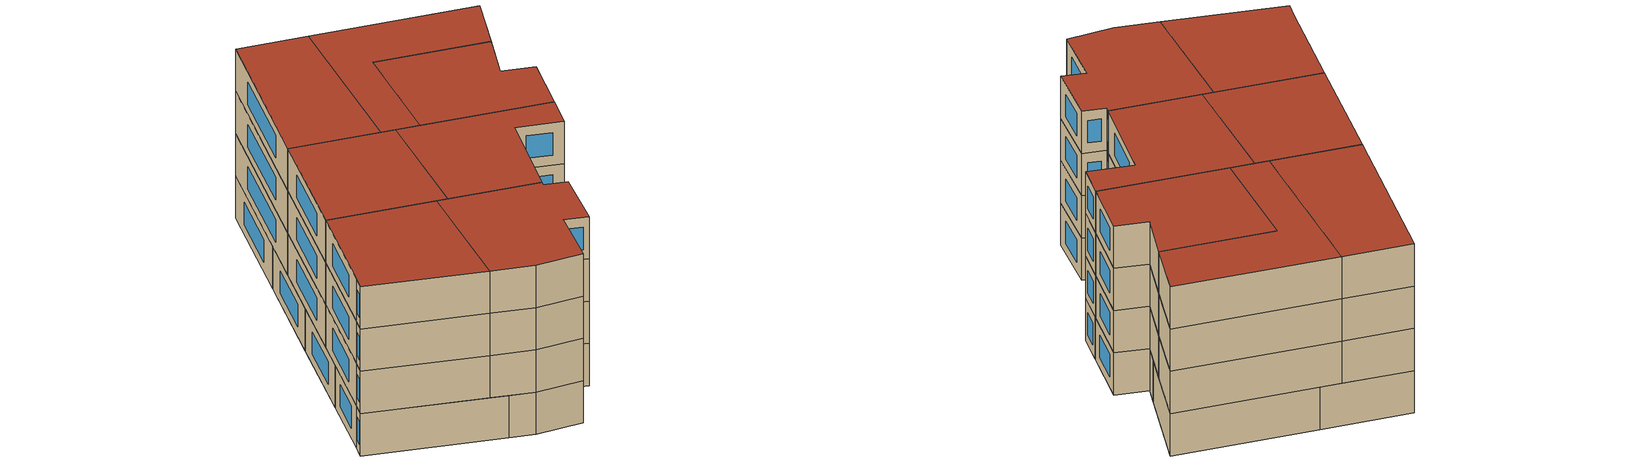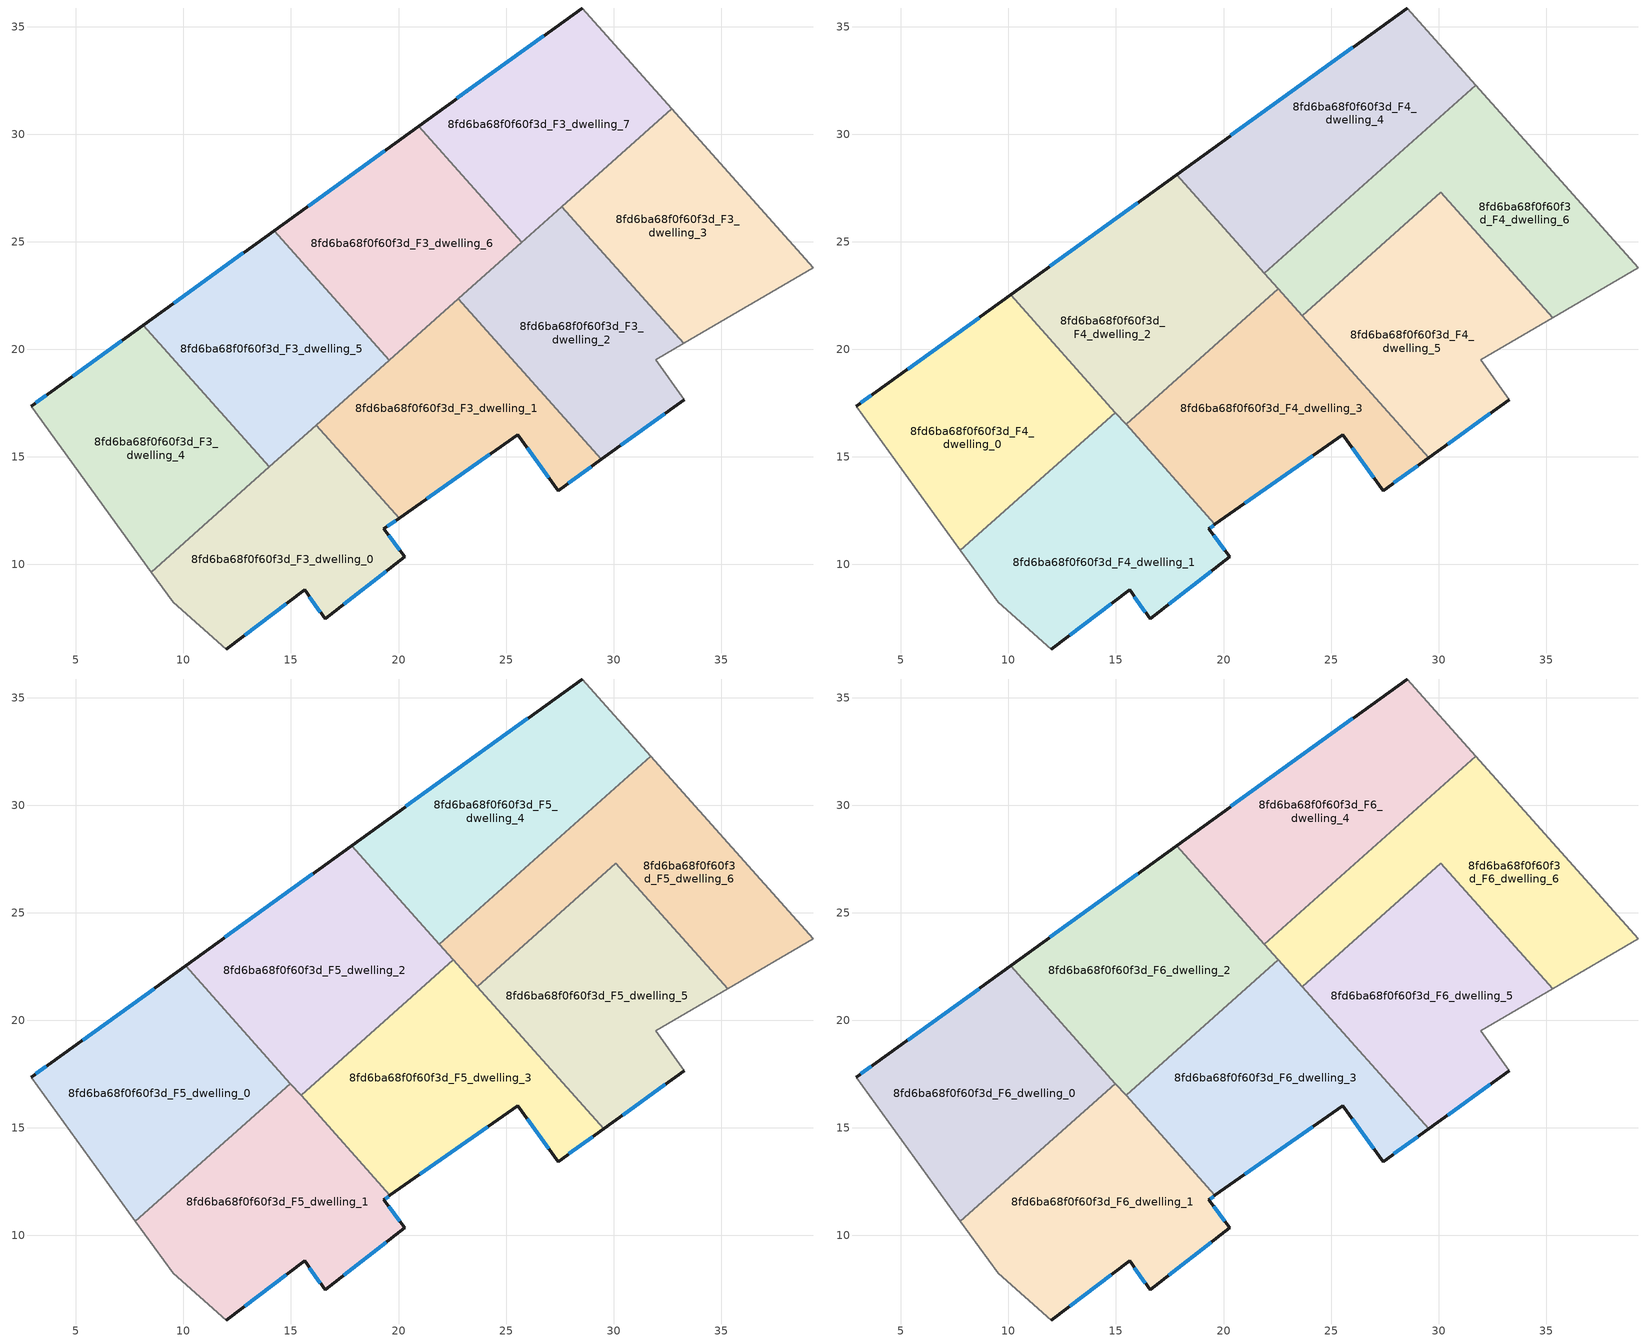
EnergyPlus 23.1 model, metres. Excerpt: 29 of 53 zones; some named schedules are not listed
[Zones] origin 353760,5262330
8fd6ba68f0f60f3d_F3_dwelling_0
 floor to 8fd6ba68f0f60f3d_F2_dwelling_0 (EU_floor_Construction): 16.18,16.48 20.03,12.16 19.32,11.65 20.29,10.36 16.59,7.46 15.63,8.82 11.99,6.07 9.52,8.23 8.49,9.64 z9
 wall outside (EU_wall_Construction): 11.99,6.07 15.63,8.82 16.59,7.46 20.29,10.36 19.32,11.65 20.03,12.16 z9:12
 wall adiabatic (EU_wall_Construction): 8.49,9.64 9.52,8.23 11.99,6.07 z9:12
 wall to 8fd6ba68f0f60f3d_F3_dwelling_1 (EU_wall_Construction): 20.03,12.16 16.18,16.48 z9:12
 wall to 8fd6ba68f0f60f3d_F3_dwelling_4 (EU_wall_Construction): 13.99,14.53 8.49,9.64 z9:12
 wall to 8fd6ba68f0f60f3d_F3_dwelling_5 (EU_wall_Construction): 16.18,16.48 13.99,14.53 z9:12
 window (EU_Window_Construction): 15.85,8.5 16.36,7.78 / 12.84,6.71 14.77,8.17 / 19.48,11.77 19.86,12.04 / 20.07,10.67 19.55,11.35 / 17.46,8.14 19.42,9.68 z9.7:11.3
8fd6ba68f0f60f3d_F3_dwelling_1
 floor to 8fd6ba68f0f60f3d_F2_dwelling_1 (EU_floor_Construction): 22.78,22.35 29.43,14.88 27.42,13.43 25.54,16.02 20.03,12.16 16.18,16.48 z9
 wall outside (EU_wall_Construction): 20.03,12.16 25.54,16.02 27.42,13.43 29.43,14.88 z9:12
 wall to 8fd6ba68f0f60f3d_F3_dwelling_2 (EU_wall_Construction): 29.43,14.88 22.78,22.35 z9:12
 wall to 8fd6ba68f0f60f3d_F3_dwelling_5 (EU_wall_Construction): 19.57,19.5 16.18,16.48 z9:12
 wall to 8fd6ba68f0f60f3d_F3_dwelling_6 (EU_wall_Construction): 22.78,22.35 19.57,19.5 z9:12
 window (EU_Window_Construction): 27.89,13.77 28.96,14.54 / 25.98,15.42 26.98,14.04 / 21.32,13.06 24.24,15.12 z9.7:11.3
8fd6ba68f0f60f3d_F3_dwelling_2
 floor to 8fd6ba68f0f60f3d_F2_dwelling_2 (EU_floor_Construction): 27.6,26.64 33.25,20.28 31.96,19.52 33.3,17.67 29.43,14.88 22.78,22.35 z9
 wall outside (EU_wall_Construction): 29.43,14.88 33.3,17.67 z9:12
 wall to 8fd6ba68f0f60f3d_F3_dwelling_3 (EU_wall_Construction): 33.25,20.28 27.6,26.64 z9:12
 wall adiabatic (EU_wall_Construction): 33.3,17.67 31.96,19.52 33.25,20.28 z9:12
 wall to 8fd6ba68f0f60f3d_F3_dwelling_7 (EU_wall_Construction): 27.6,26.64 22.78,22.35 z9:12
 window (EU_Window_Construction): 30.34,15.53 32.39,17.01 z9.7:11.3
8fd6ba68f0f60f3d_F3_dwelling_3
 floor to 8fd6ba68f0f60f3d_F2_dwelling_3 (EU_floor_Construction): 32.71,31.19 39.3,23.8 33.25,20.28 27.6,26.64 z9
 wall adiabatic (EU_wall_Construction): 33.25,20.28 39.3,23.8 32.71,31.19 z9:12
 wall to 8fd6ba68f0f60f3d_F3_dwelling_7 (EU_wall_Construction): 32.71,31.19 27.6,26.64 z9:12
8fd6ba68f0f60f3d_F3_dwelling_4
 floor to 8fd6ba68f0f60f3d_F2_dwelling_4 (EU_floor_Construction): 8.13,21.12 13.99,14.53 8.49,9.64 2.91,17.36 3.85,18.02 z9
 wall outside (EU_wall_Construction): 8.13,21.12 3.85,18.02 2.91,17.36 z9:12
 wall to 8fd6ba68f0f60f3d_F3_dwelling_5 (EU_wall_Construction): 13.99,14.53 8.13,21.12 z9:12
 wall adiabatic (EU_wall_Construction): 2.91,17.36 8.49,9.64 z9:12
 window (EU_Window_Construction): 7.12,20.39 4.85,18.75 / 3.63,17.87 3.13,17.51 z9.7:11.3
8fd6ba68f0f60f3d_F3_dwelling_5
 floor to 8fd6ba68f0f60f3d_F2_dwelling_5 (EU_floor_Construction): 14.22,25.52 19.57,19.5 13.99,14.53 8.13,21.12 z9
 wall outside (EU_wall_Construction): 14.22,25.52 8.13,21.12 z9:12
 wall to 8fd6ba68f0f60f3d_F3_dwelling_6 (EU_wall_Construction): 19.57,19.5 14.22,25.52 z9:12
 window (EU_Window_Construction): 12.79,24.49 9.56,22.15 z9.7:11.3
 ceiling adiabatic (EU_roof_Construction): 19.57,19.5 14.22,25.52 8.13,21.12 13.99,14.53 z12
8fd6ba68f0f60f3d_F3_dwelling_6
 floor to 8fd6ba68f0f60f3d_F2_dwelling_6 (EU_floor_Construction): 20.93,30.38 25.73,24.98 19.57,19.5 14.22,25.52 z9
 wall outside (EU_wall_Construction): 20.93,30.38 14.22,25.52 z9:12
 wall to 8fd6ba68f0f60f3d_F3_dwelling_7 (EU_wall_Construction): 22.78,22.35 25.73,24.98 20.93,30.38 z9:12
 window (EU_Window_Construction): 19.36,29.24 15.79,26.66 z9.7:11.3
8fd6ba68f0f60f3d_F3_dwelling_7
 floor to 8fd6ba68f0f60f3d_F2_dwelling_7 (EU_floor_Construction): 28.54,35.88 32.71,31.19 22.78,22.35 25.73,24.98 20.93,30.38 z9
 wall outside (EU_wall_Construction): 28.54,35.88 20.93,30.38 z9:12
 wall adiabatic (EU_wall_Construction): 32.71,31.19 28.54,35.88 z9:12
 window (EU_Window_Construction): 26.75,34.58 22.72,31.67 z9.7:11.3
8fd6ba68f0f60f3d_F4_dwelling_0
 floor to 8fd6ba68f0f60f3d_F3_dwelling_4 (EU_floor_Construction): 8.13,21.12 13.17,15.46 7.77,10.65 2.91,17.36 3.85,18.02 z12
 floor adiabatic (EU_floor_Construction): 10.1,22.54 14.97,17.06 13.17,15.46 8.13,21.12 z12
 wall outside (EU_wall_Construction): 10.1,22.54 3.85,18.02 2.91,17.36 z12:15
 wall to 8fd6ba68f0f60f3d_F4_dwelling_1 (EU_wall_Construction): 7.77,10.65 14.97,17.06 z12:15
 wall adiabatic (EU_wall_Construction): 2.91,17.36 7.77,10.65 z12:15
 wall to 8fd6ba68f0f60f3d_F4_dwelling_2 (EU_wall_Construction): 14.97,17.06 10.1,22.54 z12:15
 window (EU_Window_Construction): 8.63,21.48 5.31,19.08 / 3.63,17.87 3.13,17.51 z12.7:14.3
8fd6ba68f0f60f3d_F4_dwelling_1
 floor to 8fd6ba68f0f60f3d_F3_dwelling_0 (EU_floor_Construction): 19.6,11.86 19.32,11.65 20.29,10.36 16.59,7.46 15.63,8.82 11.99,6.07 9.52,8.23 8.49,9.64 15.8,16.14 z12
 floor to 8fd6ba68f0f60f3d_F3_dwelling_4 (EU_floor_Construction): 13.17,15.46 13.99,14.53 8.49,9.64 7.77,10.65 z12
 floor adiabatic (EU_floor_Construction): 14.97,17.06 15.8,16.14 13.99,14.53 13.17,15.46 z12
 wall outside (EU_wall_Construction): 11.99,6.07 15.63,8.82 16.59,7.46 20.29,10.36 19.32,11.65 19.6,11.86 z12:15
 wall adiabatic (EU_wall_Construction): 7.77,10.65 9.52,8.23 11.99,6.07 z12:15
 wall to 8fd6ba68f0f60f3d_F4_dwelling_3 (EU_wall_Construction): 19.6,11.86 15.47,16.51 z12:15
 wall to 8fd6ba68f0f60f3d_F4_dwelling_2 (EU_wall_Construction): 15.47,16.51 14.97,17.06 z12:15
 window (EU_Window_Construction): 17.46,8.14 19.42,9.68 / 15.85,8.5 16.36,7.78 / 12.84,6.71 14.77,8.17 / 19.38,11.7 19.54,11.81 / 20.07,10.67 19.55,11.35 z12.7:14.3
8fd6ba68f0f60f3d_F4_dwelling_2
 floor adiabatic (EU_floor_Construction): 14.22,25.52 19.24,19.87 15.47,16.51 10.1,22.54 z12
 floor to 8fd6ba68f0f60f3d_F3_dwelling_6 (EU_floor_Construction): 17.82,28.13 22.55,22.81 19.24,19.87 14.22,25.52 z12
 wall outside (EU_wall_Construction): 17.82,28.13 10.1,22.54 z12:15
 wall to 8fd6ba68f0f60f3d_F4_dwelling_3 (EU_wall_Construction): 15.47,16.51 22.55,22.81 z12:15
 wall to 8fd6ba68f0f60f3d_F4_dwelling_4 (EU_wall_Construction): 21.9,23.54 17.82,28.13 z12:15
 wall to 8fd6ba68f0f60f3d_F4_dwelling_6 (EU_wall_Construction): 22.55,22.81 21.9,23.54 z12:15
 window (EU_Window_Construction): 16.01,26.82 11.91,23.85 z12.7:14.3
8fd6ba68f0f60f3d_F4_dwelling_3
 floor to 8fd6ba68f0f60f3d_F3_dwelling_1 (EU_floor_Construction): 22.78,22.35 29.43,14.88 27.42,13.43 25.54,16.02 20.03,12.16 16.18,16.48 z12
 floor to 8fd6ba68f0f60f3d_F3_dwelling_0 (EU_floor_Construction): 16.18,16.48 20.03,12.16 19.6,11.86 15.8,16.14 z12
 floor to 8fd6ba68f0f60f3d_F3_dwelling_2 (EU_floor_Construction): 22.88,22.44 29.54,14.96 29.43,14.88 22.78,22.35 z12
 floor to 8fd6ba68f0f60f3d_F3_dwelling_6 (EU_floor_Construction): 22.55,22.81 22.88,22.44 19.57,19.5 19.24,19.87 z12
 floor adiabatic (EU_floor_Construction): 19.24,19.87 19.57,19.5 15.8,16.14 15.47,16.51 z12
 wall outside (EU_wall_Construction): 19.6,11.86 25.54,16.02 27.42,13.43 29.54,14.96 z12:15
 wall to 8fd6ba68f0f60f3d_F4_dwelling_5 (EU_wall_Construction): 29.54,14.96 23.65,21.57 z12:15
 wall to 8fd6ba68f0f60f3d_F4_dwelling_6 (EU_wall_Construction): 23.65,21.57 22.55,22.81 z12:15
 window (EU_Window_Construction): 21,12.83 24.14,15.05 / 27.92,13.79 29.04,14.6 / 25.98,15.42 26.98,14.04 z12.7:14.3
8fd6ba68f0f60f3d_F4_dwelling_4
 floor to 8fd6ba68f0f60f3d_F3_dwelling_7 (EU_floor_Construction): 28.54,35.88 31.74,32.28 24.76,26.08 20.93,30.38 z12
 floor to 8fd6ba68f0f60f3d_F3_dwelling_6 (EU_floor_Construction): 20.93,30.38 24.76,26.08 21.91,23.54 17.82,28.13 z12
 wall outside (EU_wall_Construction): 28.54,35.88 17.82,28.13 z12:15
 wall adiabatic (EU_wall_Construction): 31.74,32.28 28.54,35.88 z12:15
 wall to 8fd6ba68f0f60f3d_F4_dwelling_6 (EU_wall_Construction): 21.91,23.54 31.74,32.28 z12:15
 window (EU_Window_Construction): 26.02,34.06 20.34,29.95 z12.7:14.3
8fd6ba68f0f60f3d_F4_dwelling_5
 floor to 8fd6ba68f0f60f3d_F3_dwelling_2 (EU_floor_Construction): 28.37,25.77 33.25,20.28 31.96,19.52 33.3,17.67 29.54,14.96 23.65,21.57 z12
 floor to 8fd6ba68f0f60f3d_F3_dwelling_3 (EU_floor_Construction): 30.11,27.32 35.31,21.47 33.25,20.28 28.37,25.77 z12
 wall outside (EU_wall_Construction): 29.54,14.96 33.3,17.67 z12:15
 wall to 8fd6ba68f0f60f3d_F4_dwelling_6 (EU_wall_Construction): 35.31,21.47 30.11,27.32 23.65,21.57 z12:15
 wall adiabatic (EU_wall_Construction): 33.3,17.67 31.96,19.52 35.31,21.47 z12:15
 window (EU_Window_Construction): 30.42,15.59 32.41,17.03 z12.7:14.3
8fd6ba68f0f60f3d_F4_dwelling_6
 floor to 8fd6ba68f0f60f3d_F3_dwelling_3 (EU_floor_Construction): 32.71,31.19 39.3,23.8 35.31,21.47 30.11,27.32 28.37,25.77 27.6,26.64 z12
 floor to 8fd6ba68f0f60f3d_F3_dwelling_2 (EU_floor_Construction): 27.6,26.64 28.37,25.77 23.65,21.57 22.88,22.44 z12
 floor to 8fd6ba68f0f60f3d_F3_dwelling_7 (EU_floor_Construction): 31.74,32.28 32.71,31.19 22.88,22.44 25.73,24.98 24.76,26.08 z12
 floor to 8fd6ba68f0f60f3d_F3_dwelling_6 (EU_floor_Construction): 24.76,26.08 25.73,24.98 22.88,22.44 21.91,23.54 z12
 wall adiabatic (EU_wall_Construction): 35.31,21.47 39.3,23.8 31.74,32.28 z12:15
8fd6ba68f0f60f3d_F5_dwelling_0
 floor to 8fd6ba68f0f60f3d_F4_dwelling_0 (EU_floor_Construction): 10.1,22.54 14.97,17.06 7.77,10.65 2.91,17.36 3.85,18.02 z15
 wall outside (EU_wall_Construction): 10.1,22.54 3.85,18.02 2.91,17.36 z15:18
 wall to 8fd6ba68f0f60f3d_F5_dwelling_1 (EU_wall_Construction): 7.77,10.65 14.97,17.06 z15:18
 wall adiabatic (EU_wall_Construction): 2.91,17.36 7.77,10.65 z15:18
 wall to 8fd6ba68f0f60f3d_F5_dwelling_2 (EU_wall_Construction): 14.97,17.06 10.1,22.54 z15:18
 window (EU_Window_Construction): 8.63,21.48 5.31,19.08 / 3.63,17.87 3.13,17.51 z15.7:17.3
8fd6ba68f0f60f3d_F5_dwelling_1
 floor to 8fd6ba68f0f60f3d_F4_dwelling_1 (EU_floor_Construction): 19.6,11.86 19.32,11.65 20.29,10.36 16.59,7.46 15.63,8.82 11.99,6.07 9.52,8.23 7.77,10.65 14.97,17.06 z15
 wall outside (EU_wall_Construction): 11.99,6.07 15.63,8.82 16.59,7.46 20.29,10.36 19.32,11.65 19.6,11.86 z15:18
 wall adiabatic (EU_wall_Construction): 7.77,10.65 9.52,8.23 11.99,6.07 z15:18
 wall to 8fd6ba68f0f60f3d_F5_dwelling_3 (EU_wall_Construction): 19.6,11.86 15.47,16.51 z15:18
 wall to 8fd6ba68f0f60f3d_F5_dwelling_2 (EU_wall_Construction): 15.47,16.51 14.97,17.06 z15:18
 window (EU_Window_Construction): 17.46,8.14 19.42,9.68 / 15.85,8.5 16.36,7.78 / 12.84,6.71 14.77,8.17 / 19.38,11.7 19.54,11.81 / 20.07,10.67 19.55,11.35 z15.7:17.3
8fd6ba68f0f60f3d_F5_dwelling_2
 floor to 8fd6ba68f0f60f3d_F4_dwelling_2 (EU_floor_Construction): 17.82,28.13 22.55,22.81 15.47,16.51 10.1,22.54 z15
 wall outside (EU_wall_Construction): 17.82,28.13 10.1,22.54 z15:18
 wall to 8fd6ba68f0f60f3d_F5_dwelling_3 (EU_wall_Construction): 15.47,16.51 22.55,22.81 z15:18
 wall to 8fd6ba68f0f60f3d_F5_dwelling_4 (EU_wall_Construction): 21.9,23.54 17.82,28.13 z15:18
 wall to 8fd6ba68f0f60f3d_F5_dwelling_6 (EU_wall_Construction): 22.55,22.81 21.9,23.54 z15:18
 window (EU_Window_Construction): 16.01,26.82 11.91,23.85 z15.7:17.3
8fd6ba68f0f60f3d_F5_dwelling_3
 floor to 8fd6ba68f0f60f3d_F4_dwelling_3 (EU_floor_Construction): 22.55,22.81 29.54,14.96 27.42,13.43 25.54,16.02 19.6,11.86 15.47,16.51 z15
 wall outside (EU_wall_Construction): 19.6,11.86 25.54,16.02 27.42,13.43 29.54,14.96 z15:18
 wall to 8fd6ba68f0f60f3d_F5_dwelling_5 (EU_wall_Construction): 29.54,14.96 23.65,21.57 z15:18
 wall to 8fd6ba68f0f60f3d_F5_dwelling_6 (EU_wall_Construction): 23.65,21.57 22.55,22.81 z15:18
 window (EU_Window_Construction): 21,12.83 24.14,15.05 / 27.92,13.79 29.04,14.6 / 25.98,15.42 26.98,14.04 z15.7:17.3
8fd6ba68f0f60f3d_F5_dwelling_4
 floor to 8fd6ba68f0f60f3d_F4_dwelling_4 (EU_floor_Construction): 28.54,35.88 31.74,32.28 21.91,23.54 17.82,28.13 z15
 wall outside (EU_wall_Construction): 28.54,35.88 17.82,28.13 z15:18
 wall adiabatic (EU_wall_Construction): 31.74,32.28 28.54,35.88 z15:18
 wall to 8fd6ba68f0f60f3d_F5_dwelling_6 (EU_wall_Construction): 21.91,23.54 31.74,32.28 z15:18
 window (EU_Window_Construction): 26.02,34.06 20.34,29.95 z15.7:17.3
8fd6ba68f0f60f3d_F5_dwelling_5
 floor to 8fd6ba68f0f60f3d_F4_dwelling_5 (EU_floor_Construction): 30.11,27.32 35.31,21.47 31.96,19.52 33.3,17.67 29.54,14.96 23.65,21.57 z15
 wall outside (EU_wall_Construction): 29.54,14.96 33.3,17.67 z15:18
 wall to 8fd6ba68f0f60f3d_F5_dwelling_6 (EU_wall_Construction): 35.31,21.47 30.11,27.32 23.65,21.57 z15:18
 wall adiabatic (EU_wall_Construction): 33.3,17.67 31.96,19.52 35.31,21.47 z15:18
 window (EU_Window_Construction): 30.42,15.59 32.41,17.03 z15.7:17.3
8fd6ba68f0f60f3d_F5_dwelling_6
 floor to 8fd6ba68f0f60f3d_F4_dwelling_6 (EU_floor_Construction): 31.74,32.28 39.3,23.8 35.31,21.47 30.11,27.32 23.65,21.57 21.91,23.54 z15
 wall adiabatic (EU_wall_Construction): 35.31,21.47 39.3,23.8 31.74,32.28 z15:18
8fd6ba68f0f60f3d_F6_dwelling_0
 floor to 8fd6ba68f0f60f3d_F5_dwelling_0 (EU_floor_Construction): 10.1,22.54 14.97,17.06 7.77,10.65 2.91,17.36 3.85,18.02 z18
 wall outside (EU_wall_Construction): 10.1,22.54 3.85,18.02 2.91,17.36 z18:21
 wall to 8fd6ba68f0f60f3d_F6_dwelling_1 (EU_wall_Construction): 7.77,10.65 14.97,17.06 z18:21
 wall adiabatic (EU_wall_Construction): 2.91,17.36 7.77,10.65 z18:21
 wall to 8fd6ba68f0f60f3d_F6_dwelling_2 (EU_wall_Construction): 14.97,17.06 10.1,22.54 z18:21
 window (EU_Window_Construction): 8.63,21.48 5.31,19.08 / 3.63,17.87 3.13,17.51 z18.7:20.3
 roof outside (EU_roof_Construction): 14.97,17.06 10.1,22.54 3.85,18.02 2.91,17.36 7.77,10.65 z21
8fd6ba68f0f60f3d_F6_dwelling_1
 floor to 8fd6ba68f0f60f3d_F5_dwelling_1 (EU_floor_Construction): 19.6,11.86 19.32,11.65 20.29,10.36 16.59,7.46 15.63,8.82 11.99,6.07 9.52,8.23 7.77,10.65 14.97,17.06 z18
 wall outside (EU_wall_Construction): 11.99,6.07 15.63,8.82 16.59,7.46 20.29,10.36 19.32,11.65 19.6,11.86 z18:21
 wall adiabatic (EU_wall_Construction): 7.77,10.65 9.52,8.23 11.99,6.07 z18:21
 wall to 8fd6ba68f0f60f3d_F6_dwelling_3 (EU_wall_Construction): 19.6,11.86 15.47,16.51 z18:21
 wall to 8fd6ba68f0f60f3d_F6_dwelling_2 (EU_wall_Construction): 15.47,16.51 14.97,17.06 z18:21
 window (EU_Window_Construction): 17.46,8.14 19.42,9.68 / 15.85,8.5 16.36,7.78 / 12.84,6.71 14.77,8.17 / 19.38,11.7 19.54,11.81 / 20.07,10.67 19.55,11.35 z18.7:20.3
 roof outside (EU_roof_Construction): 16.59,7.46 20.29,10.36 19.32,11.65 19.6,11.86 14.97,17.06 7.77,10.65 9.52,8.23 11.99,6.07 15.63,8.82 z21
8fd6ba68f0f60f3d_F6_dwelling_2
 floor to 8fd6ba68f0f60f3d_F5_dwelling_2 (EU_floor_Construction): 17.82,28.13 22.55,22.81 15.47,16.51 10.1,22.54 z18
 wall outside (EU_wall_Construction): 17.82,28.13 10.1,22.54 z18:21
 wall to 8fd6ba68f0f60f3d_F6_dwelling_3 (EU_wall_Construction): 15.47,16.51 22.55,22.81 z18:21
 wall to 8fd6ba68f0f60f3d_F6_dwelling_4 (EU_wall_Construction): 21.9,23.54 17.82,28.13 z18:21
 wall to 8fd6ba68f0f60f3d_F6_dwelling_6 (EU_wall_Construction): 22.55,22.81 21.9,23.54 z18:21
 window (EU_Window_Construction): 16.01,26.82 11.91,23.85 z18.7:20.3
 roof outside (EU_roof_Construction): 22.55,22.81 17.82,28.13 10.1,22.54 15.47,16.51 z21
8fd6ba68f0f60f3d_F6_dwelling_3
 floor to 8fd6ba68f0f60f3d_F5_dwelling_3 (EU_floor_Construction): 22.55,22.81 29.54,14.96 27.42,13.43 25.54,16.02 19.6,11.86 15.47,16.51 z18
 wall outside (EU_wall_Construction): 19.6,11.86 25.54,16.02 27.42,13.43 29.54,14.96 z18:21
 wall to 8fd6ba68f0f60f3d_F6_dwelling_5 (EU_wall_Construction): 29.54,14.96 23.65,21.57 z18:21
 wall to 8fd6ba68f0f60f3d_F6_dwelling_6 (EU_wall_Construction): 23.65,21.57 22.55,22.81 z18:21
 window (EU_Window_Construction): 21,12.83 24.14,15.05 / 27.92,13.79 29.04,14.6 / 25.98,15.42 26.98,14.04 z18.7:20.3
 roof outside (EU_roof_Construction): 27.42,13.43 29.54,14.96 22.55,22.81 15.47,16.51 19.6,11.86 25.54,16.02 z21
8fd6ba68f0f60f3d_F6_dwelling_4
 floor to 8fd6ba68f0f60f3d_F5_dwelling_4 (EU_floor_Construction): 28.54,35.88 31.74,32.28 21.91,23.54 17.82,28.13 z18
 wall outside (EU_wall_Construction): 28.54,35.88 17.82,28.13 z18:21
 wall adiabatic (EU_wall_Construction): 31.74,32.28 28.54,35.88 z18:21
 wall to 8fd6ba68f0f60f3d_F6_dwelling_6 (EU_wall_Construction): 21.91,23.54 31.74,32.28 z18:21
 window (EU_Window_Construction): 26.02,34.06 20.34,29.95 z18.7:20.3
 roof outside (EU_roof_Construction): 31.74,32.28 28.54,35.88 17.82,28.13 21.91,23.54 z21
8fd6ba68f0f60f3d_F6_dwelling_5
 floor to 8fd6ba68f0f60f3d_F5_dwelling_5 (EU_floor_Construction): 30.11,27.32 35.31,21.47 31.96,19.52 33.3,17.67 29.54,14.96 23.65,21.57 z18
 wall outside (EU_wall_Construction): 29.54,14.96 33.3,17.67 z18:21
 wall to 8fd6ba68f0f60f3d_F6_dwelling_6 (EU_wall_Construction): 35.31,21.47 30.11,27.32 23.65,21.57 z18:21
 wall adiabatic (EU_wall_Construction): 33.3,17.67 31.96,19.52 35.31,21.47 z18:21
 window (EU_Window_Construction): 30.42,15.59 32.41,17.03 z18.7:20.3
 roof outside (EU_roof_Construction): 33.3,17.67 31.96,19.52 35.31,21.47 30.11,27.32 23.65,21.57 29.54,14.96 z21
8fd6ba68f0f60f3d_F6_dwelling_6
 floor to 8fd6ba68f0f60f3d_F5_dwelling_6 (EU_floor_Construction): 31.74,32.28 39.3,23.8 35.31,21.47 30.11,27.32 23.65,21.57 21.91,23.54 z18
 wall adiabatic (EU_wall_Construction): 35.31,21.47 39.3,23.8 31.74,32.28 z18:21
 roof outside (EU_roof_Construction): 39.3,23.8 31.74,32.28 21.91,23.54 23.65,21.57 30.11,27.32 35.31,21.47 z21
[Building]
EU S2 Campaign: North Axis=0; Terrain=City; Solar Distribution=FullExterior
[Site:Location]
Budapest.Ferenc.Liszt.Intl.AP: Latitude=47.437; Longitude=19.256; Time Zone=1; Elevation=185
[SizingPeriod:WeatherFileDays]
AnnualSizingPeriod: Begin Month=1; Begin Day of Month=1; End Month=12; End Day of Month=31; Day of Week for Start Day=Monday; Use Weather File Daylight Saving Period=No; Use Weather File Rain and Snow Indicators=No
[MATERIAL]
EU_InternalMass_Material: Roughness=MediumRough; Thickness=0.1; Conductivity=1; Density=1800; Specific Heat=900; Thermal Absorptance=0.9; Solar Absorptance=0.7; Visible Absorptance=0.7
[MATERIAL:NOMASS] Roughness=MediumRough; Thermal Absorptance=0.9; Solar Absorptance=0.7; Visible Absorptance=0.7
Name | Thermal Resistance
EU_wall_NoMass | 0.832559
EU_roof_NoMass | 1.39638
EU_floor_NoMass | 0.872794
[WINDOWMATERIAL:SIMPLEGLAZINGSYSTEM]
EU_Window_SimpleGlazing: UFactor=2.79869; Solar Heat Gain Coefficient=0.75; Visible Transmittance=0.75
[CONSTRUCTION]
EU_wall_Construction: EU_wall_NoMass
EU_roof_Construction: EU_roof_NoMass
EU_floor_Construction: EU_floor_NoMass
EU_Window_Construction: EU_Window_SimpleGlazing
EU_InternalMass_Construction: EU_InternalMass_Material
[ZONE] Type=1; Multiplier=1; Ceiling Height=autocalculate; Floor Area=autocalculate; Part of Total Floor Area=Yes
Name | Volume
8fd6ba68f0f60f3d_F3_dwelling_0 | 189.133
8fd6ba68f0f60f3d_F4_dwelling_0; 8fd6ba68f0f60f3d_F5_dwelling_0; 8fd6ba68f0f60f3d_F6_dwelling_0 | 216.151
8fd6ba68f0f60f3d_F3_dwelling_1; 8fd6ba68f0f60f3d_F3_dwelling_2 | 189.12
8fd6ba68f0f60f3d_F4_dwelling_1; 8fd6ba68f0f60f3d_F5_dwelling_1; 8fd6ba68f0f60f3d_F6_dwelling_1 | 216.152
8fd6ba68f0f60f3d_F4_dwelling_2; 8fd6ba68f0f60f3d_F5_dwelling_2; 8fd6ba68f0f60f3d_F6_dwelling_2 | 216.163
8fd6ba68f0f60f3d_F3_dwelling_3 | 189.134
8fd6ba68f0f60f3d_F4_dwelling_3; 8fd6ba68f0f60f3d_F5_dwelling_3; 8fd6ba68f0f60f3d_F6_dwelling_3 | 216.148
8fd6ba68f0f60f3d_F3_dwelling_4 | 189.131
8fd6ba68f0f60f3d_F4_dwelling_4; 8fd6ba68f0f60f3d_F5_dwelling_4; 8fd6ba68f0f60f3d_F6_dwelling_4 | 216.158
8fd6ba68f0f60f3d_F3_dwelling_5 | 189.149
8fd6ba68f0f60f3d_F4_dwelling_5; 8fd6ba68f0f60f3d_F5_dwelling_5; 8fd6ba68f0f60f3d_F6_dwelling_5 | 216.156
8fd6ba68f0f60f3d_F3_dwelling_6 | 189.108
8fd6ba68f0f60f3d_F4_dwelling_6; 8fd6ba68f0f60f3d_F5_dwelling_6; 8fd6ba68f0f60f3d_F6_dwelling_6 | 216.155
8fd6ba68f0f60f3d_F3_dwelling_7 | 189.145
[INTERNALMASS] Construction=EU_InternalMass_Construction
Name | Zone or ZoneList | Surface Area
8fd6ba68f0f60f3d_F3_dwelling_0_EU_InternalMass | 8fd6ba68f0f60f3d_F3_dwelling_0 | 63.0445
8fd6ba68f0f60f3d_F3_dwelling_1_EU_InternalMass | 8fd6ba68f0f60f3d_F3_dwelling_1 | 63.04
8fd6ba68f0f60f3d_F3_dwelling_2_EU_InternalMass | 8fd6ba68f0f60f3d_F3_dwelling_2 | 63.0403
8fd6ba68f0f60f3d_F3_dwelling_3_EU_InternalMass | 8fd6ba68f0f60f3d_F3_dwelling_3 | 63.0445
8fd6ba68f0f60f3d_F3_dwelling_4_EU_InternalMass | 8fd6ba68f0f60f3d_F3_dwelling_4 | 63.0439
8fd6ba68f0f60f3d_F3_dwelling_5_EU_InternalMass | 8fd6ba68f0f60f3d_F3_dwelling_5 | 63.0495
8fd6ba68f0f60f3d_F3_dwelling_6_EU_InternalMass | 8fd6ba68f0f60f3d_F3_dwelling_6 | 63.036
8fd6ba68f0f60f3d_F3_dwelling_7_EU_InternalMass | 8fd6ba68f0f60f3d_F3_dwelling_7 | 63.0513
8fd6ba68f0f60f3d_F4_dwelling_0_EU_InternalMass | 8fd6ba68f0f60f3d_F4_dwelling_0 | 72.0483
8fd6ba68f0f60f3d_F4_dwelling_1_EU_InternalMass | 8fd6ba68f0f60f3d_F4_dwelling_1 | 72.0517
8fd6ba68f0f60f3d_F4_dwelling_2_EU_InternalMass | 8fd6ba68f0f60f3d_F4_dwelling_2 | 72.0515
8fd6ba68f0f60f3d_F4_dwelling_3_EU_InternalMass | 8fd6ba68f0f60f3d_F4_dwelling_3 | 72.0498
8fd6ba68f0f60f3d_F4_dwelling_4_EU_InternalMass | 8fd6ba68f0f60f3d_F4_dwelling_4 | 72.0496
8fd6ba68f0f60f3d_F4_dwelling_5_EU_InternalMass | 8fd6ba68f0f60f3d_F4_dwelling_5 | 72.0532
8fd6ba68f0f60f3d_F4_dwelling_6_EU_InternalMass | 8fd6ba68f0f60f3d_F4_dwelling_6 | 72.0516
8fd6ba68f0f60f3d_F5_dwelling_0_EU_InternalMass | 8fd6ba68f0f60f3d_F5_dwelling_0 | 72.0483
8fd6ba68f0f60f3d_F5_dwelling_1_EU_InternalMass | 8fd6ba68f0f60f3d_F5_dwelling_1 | 72.0517
8fd6ba68f0f60f3d_F5_dwelling_2_EU_InternalMass | 8fd6ba68f0f60f3d_F5_dwelling_2 | 72.0515
8fd6ba68f0f60f3d_F5_dwelling_3_EU_InternalMass | 8fd6ba68f0f60f3d_F5_dwelling_3 | 72.0498
8fd6ba68f0f60f3d_F5_dwelling_4_EU_InternalMass | 8fd6ba68f0f60f3d_F5_dwelling_4 | 72.0496
8fd6ba68f0f60f3d_F5_dwelling_5_EU_InternalMass | 8fd6ba68f0f60f3d_F5_dwelling_5 | 72.0532
8fd6ba68f0f60f3d_F5_dwelling_6_EU_InternalMass | 8fd6ba68f0f60f3d_F5_dwelling_6 | 72.0516
8fd6ba68f0f60f3d_F6_dwelling_0_EU_InternalMass | 8fd6ba68f0f60f3d_F6_dwelling_0 | 72.0483
8fd6ba68f0f60f3d_F6_dwelling_1_EU_InternalMass | 8fd6ba68f0f60f3d_F6_dwelling_1 | 72.0517
8fd6ba68f0f60f3d_F6_dwelling_2_EU_InternalMass | 8fd6ba68f0f60f3d_F6_dwelling_2 | 72.0515
8fd6ba68f0f60f3d_F6_dwelling_3_EU_InternalMass | 8fd6ba68f0f60f3d_F6_dwelling_3 | 72.0498
8fd6ba68f0f60f3d_F6_dwelling_4_EU_InternalMass | 8fd6ba68f0f60f3d_F6_dwelling_4 | 72.0496
8fd6ba68f0f60f3d_F6_dwelling_5_EU_InternalMass | 8fd6ba68f0f60f3d_F6_dwelling_5 | 72.0532
8fd6ba68f0f60f3d_F6_dwelling_6_EU_InternalMass | 8fd6ba68f0f60f3d_F6_dwelling_6 | 72.0516
[OTHEREQUIPMENT] Fuel Type=Electricity; Design Level Calculation Method=Watts/Area; Power per Zone Floor Area=1; Fraction Latent=0; Fraction Radiant=0; Fraction Lost=0; Carbon Dioxide Generation Rate=0; EndUse Subcategory=EU_Step8_InternalGains
Name | Zone or ZoneList or Space or SpaceList | Schedule
EU_Step8_InternalGain_8fd6ba68f0f60f3d_F3_dwelling_0_f000 | 8fd6ba68f0f60f3d_F3_dwelling_0 | EU_Step8_GainSchedule_8fd6ba68f0f60f3d_F3_dwelling_0_f000
EU_Step8_InternalGain_8fd6ba68f0f60f3d_F3_dwelling_1_f000 | 8fd6ba68f0f60f3d_F3_dwelling_1 | EU_Step8_GainSchedule_8fd6ba68f0f60f3d_F3_dwelling_1_f000
EU_Step8_InternalGain_8fd6ba68f0f60f3d_F3_dwelling_2_f000 | 8fd6ba68f0f60f3d_F3_dwelling_2 | EU_Step8_GainSchedule_8fd6ba68f0f60f3d_F3_dwelling_2_f000
EU_Step8_InternalGain_8fd6ba68f0f60f3d_F3_dwelling_3_f000 | 8fd6ba68f0f60f3d_F3_dwelling_3 | EU_Step8_GainSchedule_8fd6ba68f0f60f3d_F3_dwelling_3_f000
EU_Step8_InternalGain_8fd6ba68f0f60f3d_F3_dwelling_4_f000 | 8fd6ba68f0f60f3d_F3_dwelling_4 | EU_Step8_GainSchedule_8fd6ba68f0f60f3d_F3_dwelling_4_f000
EU_Step8_InternalGain_8fd6ba68f0f60f3d_F3_dwelling_5_f000 | 8fd6ba68f0f60f3d_F3_dwelling_5 | EU_Step8_GainSchedule_8fd6ba68f0f60f3d_F3_dwelling_5_f000
EU_Step8_InternalGain_8fd6ba68f0f60f3d_F3_dwelling_6_f000 | 8fd6ba68f0f60f3d_F3_dwelling_6 | EU_Step8_GainSchedule_8fd6ba68f0f60f3d_F3_dwelling_6_f000
EU_Step8_InternalGain_8fd6ba68f0f60f3d_F3_dwelling_7_f000 | 8fd6ba68f0f60f3d_F3_dwelling_7 | EU_Step8_GainSchedule_8fd6ba68f0f60f3d_F3_dwelling_7_f000
EU_Step8_InternalGain_8fd6ba68f0f60f3d_F4_dwelling_0_f000 | 8fd6ba68f0f60f3d_F4_dwelling_0 | EU_Step8_GainSchedule_8fd6ba68f0f60f3d_F4_dwelling_0_f000
EU_Step8_InternalGain_8fd6ba68f0f60f3d_F4_dwelling_1_f000 | 8fd6ba68f0f60f3d_F4_dwelling_1 | EU_Step8_GainSchedule_8fd6ba68f0f60f3d_F4_dwelling_1_f000
EU_Step8_InternalGain_8fd6ba68f0f60f3d_F4_dwelling_2_f000 | 8fd6ba68f0f60f3d_F4_dwelling_2 | EU_Step8_GainSchedule_8fd6ba68f0f60f3d_F4_dwelling_2_f000
EU_Step8_InternalGain_8fd6ba68f0f60f3d_F4_dwelling_3_f000 | 8fd6ba68f0f60f3d_F4_dwelling_3 | EU_Step8_GainSchedule_8fd6ba68f0f60f3d_F4_dwelling_3_f000
EU_Step8_InternalGain_8fd6ba68f0f60f3d_F4_dwelling_4_f000 | 8fd6ba68f0f60f3d_F4_dwelling_4 | EU_Step8_GainSchedule_8fd6ba68f0f60f3d_F4_dwelling_4_f000
EU_Step8_InternalGain_8fd6ba68f0f60f3d_F4_dwelling_5_f000 | 8fd6ba68f0f60f3d_F4_dwelling_5 | EU_Step8_GainSchedule_8fd6ba68f0f60f3d_F4_dwelling_5_f000
EU_Step8_InternalGain_8fd6ba68f0f60f3d_F4_dwelling_6_f000 | 8fd6ba68f0f60f3d_F4_dwelling_6 | EU_Step8_GainSchedule_8fd6ba68f0f60f3d_F4_dwelling_6_f000
EU_Step8_InternalGain_8fd6ba68f0f60f3d_F5_dwelling_0_f000 | 8fd6ba68f0f60f3d_F5_dwelling_0 | EU_Step8_GainSchedule_8fd6ba68f0f60f3d_F5_dwelling_0_f000
EU_Step8_InternalGain_8fd6ba68f0f60f3d_F5_dwelling_1_f000 | 8fd6ba68f0f60f3d_F5_dwelling_1 | EU_Step8_GainSchedule_8fd6ba68f0f60f3d_F5_dwelling_1_f000
EU_Step8_InternalGain_8fd6ba68f0f60f3d_F5_dwelling_2_f000 | 8fd6ba68f0f60f3d_F5_dwelling_2 | EU_Step8_GainSchedule_8fd6ba68f0f60f3d_F5_dwelling_2_f000
EU_Step8_InternalGain_8fd6ba68f0f60f3d_F5_dwelling_3_f000 | 8fd6ba68f0f60f3d_F5_dwelling_3 | EU_Step8_GainSchedule_8fd6ba68f0f60f3d_F5_dwelling_3_f000
EU_Step8_InternalGain_8fd6ba68f0f60f3d_F5_dwelling_4_f000 | 8fd6ba68f0f60f3d_F5_dwelling_4 | EU_Step8_GainSchedule_8fd6ba68f0f60f3d_F5_dwelling_4_f000
EU_Step8_InternalGain_8fd6ba68f0f60f3d_F5_dwelling_5_f000 | 8fd6ba68f0f60f3d_F5_dwelling_5 | EU_Step8_GainSchedule_8fd6ba68f0f60f3d_F5_dwelling_5_f000
EU_Step8_InternalGain_8fd6ba68f0f60f3d_F5_dwelling_6_f000 | 8fd6ba68f0f60f3d_F5_dwelling_6 | EU_Step8_GainSchedule_8fd6ba68f0f60f3d_F5_dwelling_6_f000
EU_Step8_InternalGain_8fd6ba68f0f60f3d_F6_dwelling_0_f000 | 8fd6ba68f0f60f3d_F6_dwelling_0 | EU_Step8_GainSchedule_8fd6ba68f0f60f3d_F6_dwelling_0_f000
EU_Step8_InternalGain_8fd6ba68f0f60f3d_F6_dwelling_1_f000 | 8fd6ba68f0f60f3d_F6_dwelling_1 | EU_Step8_GainSchedule_8fd6ba68f0f60f3d_F6_dwelling_1_f000
EU_Step8_InternalGain_8fd6ba68f0f60f3d_F6_dwelling_2_f000 | 8fd6ba68f0f60f3d_F6_dwelling_2 | EU_Step8_GainSchedule_8fd6ba68f0f60f3d_F6_dwelling_2_f000
EU_Step8_InternalGain_8fd6ba68f0f60f3d_F6_dwelling_3_f000 | 8fd6ba68f0f60f3d_F6_dwelling_3 | EU_Step8_GainSchedule_8fd6ba68f0f60f3d_F6_dwelling_3_f000
EU_Step8_InternalGain_8fd6ba68f0f60f3d_F6_dwelling_4_f000 | 8fd6ba68f0f60f3d_F6_dwelling_4 | EU_Step8_GainSchedule_8fd6ba68f0f60f3d_F6_dwelling_4_f000
EU_Step8_InternalGain_8fd6ba68f0f60f3d_F6_dwelling_5_f000 | 8fd6ba68f0f60f3d_F6_dwelling_5 | EU_Step8_GainSchedule_8fd6ba68f0f60f3d_F6_dwelling_5_f000
EU_Step8_InternalGain_8fd6ba68f0f60f3d_F6_dwelling_6_f000 | 8fd6ba68f0f60f3d_F6_dwelling_6 | EU_Step8_GainSchedule_8fd6ba68f0f60f3d_F6_dwelling_6_f000
[ZONEVENTILATION:DESIGNFLOWRATE] Schedule=EU_AlwaysOn; Design Flow Rate Calculation Method=AirChanges/Hour; Air Changes per Hour=0.475469; Ventilation Type=Natural; Fan Pressure Rise=0; Fan Total Efficiency=1; Constant Term Coefficient=1; Temperature Term Coefficient=0; Velocity Term Coefficient=0; Velocity Squared Term Coefficient=0; Minimum Indoor Temperature=-100; Maximum Indoor Temperature=100; Delta Temperature=-100; Minimum Outdoor Temperature=-100; Maximum Outdoor Temperature=100; Maximum Wind Speed=40
Name | Zone or ZoneList or Space or SpaceList
EU_ConstantAir_8fd6ba68f0f60f3d_F3_dwelling_0 | 8fd6ba68f0f60f3d_F3_dwelling_0
EU_ConstantAir_8fd6ba68f0f60f3d_F3_dwelling_1 | 8fd6ba68f0f60f3d_F3_dwelling_1
EU_ConstantAir_8fd6ba68f0f60f3d_F3_dwelling_2 | 8fd6ba68f0f60f3d_F3_dwelling_2
EU_ConstantAir_8fd6ba68f0f60f3d_F3_dwelling_3 | 8fd6ba68f0f60f3d_F3_dwelling_3
EU_ConstantAir_8fd6ba68f0f60f3d_F3_dwelling_4 | 8fd6ba68f0f60f3d_F3_dwelling_4
EU_ConstantAir_8fd6ba68f0f60f3d_F3_dwelling_5 | 8fd6ba68f0f60f3d_F3_dwelling_5
EU_ConstantAir_8fd6ba68f0f60f3d_F3_dwelling_6 | 8fd6ba68f0f60f3d_F3_dwelling_6
EU_ConstantAir_8fd6ba68f0f60f3d_F3_dwelling_7 | 8fd6ba68f0f60f3d_F3_dwelling_7
EU_ConstantAir_8fd6ba68f0f60f3d_F4_dwelling_0 | 8fd6ba68f0f60f3d_F4_dwelling_0
EU_ConstantAir_8fd6ba68f0f60f3d_F4_dwelling_1 | 8fd6ba68f0f60f3d_F4_dwelling_1
EU_ConstantAir_8fd6ba68f0f60f3d_F4_dwelling_2 | 8fd6ba68f0f60f3d_F4_dwelling_2
EU_ConstantAir_8fd6ba68f0f60f3d_F4_dwelling_3 | 8fd6ba68f0f60f3d_F4_dwelling_3
EU_ConstantAir_8fd6ba68f0f60f3d_F4_dwelling_4 | 8fd6ba68f0f60f3d_F4_dwelling_4
EU_ConstantAir_8fd6ba68f0f60f3d_F4_dwelling_5 | 8fd6ba68f0f60f3d_F4_dwelling_5
EU_ConstantAir_8fd6ba68f0f60f3d_F4_dwelling_6 | 8fd6ba68f0f60f3d_F4_dwelling_6
EU_ConstantAir_8fd6ba68f0f60f3d_F5_dwelling_0 | 8fd6ba68f0f60f3d_F5_dwelling_0
EU_ConstantAir_8fd6ba68f0f60f3d_F5_dwelling_1 | 8fd6ba68f0f60f3d_F5_dwelling_1
EU_ConstantAir_8fd6ba68f0f60f3d_F5_dwelling_2 | 8fd6ba68f0f60f3d_F5_dwelling_2
EU_ConstantAir_8fd6ba68f0f60f3d_F5_dwelling_3 | 8fd6ba68f0f60f3d_F5_dwelling_3
EU_ConstantAir_8fd6ba68f0f60f3d_F5_dwelling_4 | 8fd6ba68f0f60f3d_F5_dwelling_4
EU_ConstantAir_8fd6ba68f0f60f3d_F5_dwelling_5 | 8fd6ba68f0f60f3d_F5_dwelling_5
EU_ConstantAir_8fd6ba68f0f60f3d_F5_dwelling_6 | 8fd6ba68f0f60f3d_F5_dwelling_6
EU_ConstantAir_8fd6ba68f0f60f3d_F6_dwelling_0 | 8fd6ba68f0f60f3d_F6_dwelling_0
EU_ConstantAir_8fd6ba68f0f60f3d_F6_dwelling_1 | 8fd6ba68f0f60f3d_F6_dwelling_1
EU_ConstantAir_8fd6ba68f0f60f3d_F6_dwelling_2 | 8fd6ba68f0f60f3d_F6_dwelling_2
EU_ConstantAir_8fd6ba68f0f60f3d_F6_dwelling_3 | 8fd6ba68f0f60f3d_F6_dwelling_3
EU_ConstantAir_8fd6ba68f0f60f3d_F6_dwelling_4 | 8fd6ba68f0f60f3d_F6_dwelling_4
EU_ConstantAir_8fd6ba68f0f60f3d_F6_dwelling_5 | 8fd6ba68f0f60f3d_F6_dwelling_5
EU_ConstantAir_8fd6ba68f0f60f3d_F6_dwelling_6 | 8fd6ba68f0f60f3d_F6_dwelling_6
[HVACTEMPLATE:ZONE:IDEALLOADSAIRSYSTEM] System Availability Schedule=EU_AlwaysOn; Maximum Heating Supply Air Temperature=50; Minimum Cooling Supply Air Temperature=13; Maximum Heating Supply Air Humidity Ratio=0.0156; Minimum Cooling Supply Air Humidity Ratio=0.0077; Heating Limit=NoLimit; Cooling Limit=NoLimit; Heating Availability Schedule=EU_AlwaysOn; Cooling Availability Schedule=EU_CoolingOff; Dehumidification Control Type=ConstantSensibleHeatRatio; Cooling Sensible Heat Ratio=0.7; Dehumidification Setpoint=60; Humidification Control Type=None; Humidification Setpoint=30; Outdoor Air Method=None; Outdoor Air Flow Rate per Person=0.00944; Outdoor Air Flow Rate per Zone Floor Area=0; Outdoor Air Flow Rate per Zone=0; Demand Controlled Ventilation Type=None; Outdoor Air Economizer Type=NoEconomizer; Heat Recovery Type=None; Sensible Heat Recovery Effectiveness=0.7; Latent Heat Recovery Effectiveness=0.65
Name | Template Thermostat
8fd6ba68f0f60f3d_F3_dwelling_0 | EU_HeatOnly_8fd6ba68f0f60f3d_F3_dwelling_0
8fd6ba68f0f60f3d_F3_dwelling_1 | EU_HeatOnly_8fd6ba68f0f60f3d_F3_dwelling_1
8fd6ba68f0f60f3d_F3_dwelling_2 | EU_HeatOnly_8fd6ba68f0f60f3d_F3_dwelling_2
8fd6ba68f0f60f3d_F3_dwelling_3 | EU_HeatOnly_8fd6ba68f0f60f3d_F3_dwelling_3
8fd6ba68f0f60f3d_F3_dwelling_4 | EU_HeatOnly_8fd6ba68f0f60f3d_F3_dwelling_4
8fd6ba68f0f60f3d_F3_dwelling_5 | EU_HeatOnly_8fd6ba68f0f60f3d_F3_dwelling_5
8fd6ba68f0f60f3d_F3_dwelling_6 | EU_HeatOnly_8fd6ba68f0f60f3d_F3_dwelling_6
8fd6ba68f0f60f3d_F3_dwelling_7 | EU_HeatOnly_8fd6ba68f0f60f3d_F3_dwelling_7
8fd6ba68f0f60f3d_F4_dwelling_0 | EU_HeatOnly_8fd6ba68f0f60f3d_F4_dwelling_0
8fd6ba68f0f60f3d_F4_dwelling_1 | EU_HeatOnly_8fd6ba68f0f60f3d_F4_dwelling_1
8fd6ba68f0f60f3d_F4_dwelling_2 | EU_HeatOnly_8fd6ba68f0f60f3d_F4_dwelling_2
8fd6ba68f0f60f3d_F4_dwelling_3 | EU_HeatOnly_8fd6ba68f0f60f3d_F4_dwelling_3
8fd6ba68f0f60f3d_F4_dwelling_4 | EU_HeatOnly_8fd6ba68f0f60f3d_F4_dwelling_4
8fd6ba68f0f60f3d_F4_dwelling_5 | EU_HeatOnly_8fd6ba68f0f60f3d_F4_dwelling_5
8fd6ba68f0f60f3d_F4_dwelling_6 | EU_HeatOnly_8fd6ba68f0f60f3d_F4_dwelling_6
8fd6ba68f0f60f3d_F5_dwelling_0 | EU_HeatOnly_8fd6ba68f0f60f3d_F5_dwelling_0
8fd6ba68f0f60f3d_F5_dwelling_1 | EU_HeatOnly_8fd6ba68f0f60f3d_F5_dwelling_1
8fd6ba68f0f60f3d_F5_dwelling_2 | EU_HeatOnly_8fd6ba68f0f60f3d_F5_dwelling_2
8fd6ba68f0f60f3d_F5_dwelling_3 | EU_HeatOnly_8fd6ba68f0f60f3d_F5_dwelling_3
8fd6ba68f0f60f3d_F5_dwelling_4 | EU_HeatOnly_8fd6ba68f0f60f3d_F5_dwelling_4
8fd6ba68f0f60f3d_F5_dwelling_5 | EU_HeatOnly_8fd6ba68f0f60f3d_F5_dwelling_5
8fd6ba68f0f60f3d_F5_dwelling_6 | EU_HeatOnly_8fd6ba68f0f60f3d_F5_dwelling_6
8fd6ba68f0f60f3d_F6_dwelling_0 | EU_HeatOnly_8fd6ba68f0f60f3d_F6_dwelling_0
8fd6ba68f0f60f3d_F6_dwelling_1 | EU_HeatOnly_8fd6ba68f0f60f3d_F6_dwelling_1
8fd6ba68f0f60f3d_F6_dwelling_2 | EU_HeatOnly_8fd6ba68f0f60f3d_F6_dwelling_2
8fd6ba68f0f60f3d_F6_dwelling_3 | EU_HeatOnly_8fd6ba68f0f60f3d_F6_dwelling_3
8fd6ba68f0f60f3d_F6_dwelling_4 | EU_HeatOnly_8fd6ba68f0f60f3d_F6_dwelling_4
8fd6ba68f0f60f3d_F6_dwelling_5 | EU_HeatOnly_8fd6ba68f0f60f3d_F6_dwelling_5
8fd6ba68f0f60f3d_F6_dwelling_6 | EU_HeatOnly_8fd6ba68f0f60f3d_F6_dwelling_6
[SIZING:ZONE] Zone Cooling Design Supply Air Temperature Input Method=SupplyAirTemperature; Zone Cooling Design Supply Air Temperature=13; Zone Heating Design Supply Air Temperature Input Method=SupplyAirTemperature; Zone Heating Design Supply Air Temperature=50; Zone Cooling Design Supply Air Humidity Ratio=0.008; Zone Heating Design Supply Air Humidity Ratio=0.008; Cooling Design Air Flow Method=DesignDay; Cooling Design Air Flow Rate=0; Cooling Minimum Air Flow per Zone Floor Area=0.000762; Cooling Minimum Air Flow=0; Cooling Minimum Air Flow Fraction=0.2; Heating Design Air Flow Method=DesignDay; Heating Design Air Flow Rate=0; Heating Maximum Air Flow per Zone Floor Area=0.002032; Heating Maximum Air Flow=0.141576; Heating Maximum Air Flow Fraction=0.3; Account for Dedicated Outdoor Air System=No; Dedicated Outdoor Air System Control Strategy=NeutralSupplyAir; Dedicated Outdoor Air Low Setpoint Temperature for Design=autosize; Dedicated Outdoor Air High Setpoint Temperature for Design=autosize; Zone Load Sizing Method=Sensible Load Only No Latent Load; Zone Latent Cooling Design Supply Air Humidity Ratio Input Method=HumidityRatioDifference; Zone Cooling Design Supply Air Humidity Ratio Difference=0.005; Zone Latent Heating Design Supply Air Humidity Ratio Input Method=HumidityRatioDifference; Zone Humidification Design Supply Air Humidity Ratio Difference=0.005
8fd6ba68f0f60f3d_F3_dwelling_0; 8fd6ba68f0f60f3d_F3_dwelling_1; 8fd6ba68f0f60f3d_F3_dwelling_2; 8fd6ba68f0f60f3d_F3_dwelling_3; 8fd6ba68f0f60f3d_F3_dwelling_4; 8fd6ba68f0f60f3d_F3_dwelling_5; 8fd6ba68f0f60f3d_F3_dwelling_6; 8fd6ba68f0f60f3d_F3_dwelling_7; 8fd6ba68f0f60f3d_F4_dwelling_0; 8fd6ba68f0f60f3d_F4_dwelling_1; 8fd6ba68f0f60f3d_F4_dwelling_2; 8fd6ba68f0f60f3d_F4_dwelling_3; 8fd6ba68f0f60f3d_F4_dwelling_4; 8fd6ba68f0f60f3d_F4_dwelling_5; 8fd6ba68f0f60f3d_F4_dwelling_6; 8fd6ba68f0f60f3d_F5_dwelling_0; 8fd6ba68f0f60f3d_F5_dwelling_1; 8fd6ba68f0f60f3d_F5_dwelling_2; 8fd6ba68f0f60f3d_F5_dwelling_3; 8fd6ba68f0f60f3d_F5_dwelling_4; 8fd6ba68f0f60f3d_F5_dwelling_5; 8fd6ba68f0f60f3d_F5_dwelling_6; 8fd6ba68f0f60f3d_F6_dwelling_0; 8fd6ba68f0f60f3d_F6_dwelling_1; 8fd6ba68f0f60f3d_F6_dwelling_2; 8fd6ba68f0f60f3d_F6_dwelling_3; 8fd6ba68f0f60f3d_F6_dwelling_4; 8fd6ba68f0f60f3d_F6_dwelling_5; 8fd6ba68f0f60f3d_F6_dwelling_6
[SCHEDULE:FILE] Column Number=1; Rows to Skip at Top=0; Number of Hours of Data=8760; Column Separator=Comma; Interpolate to Timestep=No; Minutes per Item=60; Adjust Schedule for Daylight Savings=Yes
Name | File
EU_Step8_GainSchedule_8fd6ba68f0f60f3d_F3_dwelling_0_f000 | ../../schedules/8fd6ba68f0f60f3d/8fd6ba68f0f60f3d_F3_dwelling_0_f000_gain.csv
EU_Step8_GainSchedule_8fd6ba68f0f60f3d_F3_dwelling_1_f000 | ../../schedules/8fd6ba68f0f60f3d/8fd6ba68f0f60f3d_F3_dwelling_1_f000_gain.csv
EU_Step8_GainSchedule_8fd6ba68f0f60f3d_F3_dwelling_2_f000 | ../../schedules/8fd6ba68f0f60f3d/8fd6ba68f0f60f3d_F3_dwelling_2_f000_gain.csv
EU_Step8_GainSchedule_8fd6ba68f0f60f3d_F3_dwelling_3_f000 | ../../schedules/8fd6ba68f0f60f3d/8fd6ba68f0f60f3d_F3_dwelling_3_f000_gain.csv
EU_Step8_GainSchedule_8fd6ba68f0f60f3d_F3_dwelling_4_f000 | ../../schedules/8fd6ba68f0f60f3d/8fd6ba68f0f60f3d_F3_dwelling_4_f000_gain.csv
EU_Step8_GainSchedule_8fd6ba68f0f60f3d_F3_dwelling_5_f000 | ../../schedules/8fd6ba68f0f60f3d/8fd6ba68f0f60f3d_F3_dwelling_5_f000_gain.csv
EU_Step8_GainSchedule_8fd6ba68f0f60f3d_F3_dwelling_6_f000 | ../../schedules/8fd6ba68f0f60f3d/8fd6ba68f0f60f3d_F3_dwelling_6_f000_gain.csv
EU_Step8_GainSchedule_8fd6ba68f0f60f3d_F3_dwelling_7_f000 | ../../schedules/8fd6ba68f0f60f3d/8fd6ba68f0f60f3d_F3_dwelling_7_f000_gain.csv
EU_Step8_GainSchedule_8fd6ba68f0f60f3d_F4_dwelling_0_f000 | ../../schedules/8fd6ba68f0f60f3d/8fd6ba68f0f60f3d_F4_dwelling_0_f000_gain.csv
EU_Step8_GainSchedule_8fd6ba68f0f60f3d_F4_dwelling_1_f000 | ../../schedules/8fd6ba68f0f60f3d/8fd6ba68f0f60f3d_F4_dwelling_1_f000_gain.csv
EU_Step8_GainSchedule_8fd6ba68f0f60f3d_F4_dwelling_2_f000 | ../../schedules/8fd6ba68f0f60f3d/8fd6ba68f0f60f3d_F4_dwelling_2_f000_gain.csv
EU_Step8_GainSchedule_8fd6ba68f0f60f3d_F4_dwelling_3_f000 | ../../schedules/8fd6ba68f0f60f3d/8fd6ba68f0f60f3d_F4_dwelling_3_f000_gain.csv
EU_Step8_GainSchedule_8fd6ba68f0f60f3d_F4_dwelling_4_f000 | ../../schedules/8fd6ba68f0f60f3d/8fd6ba68f0f60f3d_F4_dwelling_4_f000_gain.csv
EU_Step8_GainSchedule_8fd6ba68f0f60f3d_F4_dwelling_5_f000 | ../../schedules/8fd6ba68f0f60f3d/8fd6ba68f0f60f3d_F4_dwelling_5_f000_gain.csv
EU_Step8_GainSchedule_8fd6ba68f0f60f3d_F4_dwelling_6_f000 | ../../schedules/8fd6ba68f0f60f3d/8fd6ba68f0f60f3d_F4_dwelling_6_f000_gain.csv
EU_Step8_GainSchedule_8fd6ba68f0f60f3d_F5_dwelling_0_f000 | ../../schedules/8fd6ba68f0f60f3d/8fd6ba68f0f60f3d_F5_dwelling_0_f000_gain.csv
EU_Step8_GainSchedule_8fd6ba68f0f60f3d_F5_dwelling_1_f000 | ../../schedules/8fd6ba68f0f60f3d/8fd6ba68f0f60f3d_F5_dwelling_1_f000_gain.csv
EU_Step8_GainSchedule_8fd6ba68f0f60f3d_F5_dwelling_2_f000 | ../../schedules/8fd6ba68f0f60f3d/8fd6ba68f0f60f3d_F5_dwelling_2_f000_gain.csv
EU_Step8_GainSchedule_8fd6ba68f0f60f3d_F5_dwelling_3_f000 | ../../schedules/8fd6ba68f0f60f3d/8fd6ba68f0f60f3d_F5_dwelling_3_f000_gain.csv
EU_Step8_GainSchedule_8fd6ba68f0f60f3d_F5_dwelling_4_f000 | ../../schedules/8fd6ba68f0f60f3d/8fd6ba68f0f60f3d_F5_dwelling_4_f000_gain.csv
EU_Step8_GainSchedule_8fd6ba68f0f60f3d_F5_dwelling_5_f000 | ../../schedules/8fd6ba68f0f60f3d/8fd6ba68f0f60f3d_F5_dwelling_5_f000_gain.csv
EU_Step8_GainSchedule_8fd6ba68f0f60f3d_F5_dwelling_6_f000 | ../../schedules/8fd6ba68f0f60f3d/8fd6ba68f0f60f3d_F5_dwelling_6_f000_gain.csv
EU_Step8_GainSchedule_8fd6ba68f0f60f3d_F6_dwelling_0_f000 | ../../schedules/8fd6ba68f0f60f3d/8fd6ba68f0f60f3d_F6_dwelling_0_f000_gain.csv
EU_Step8_GainSchedule_8fd6ba68f0f60f3d_F6_dwelling_1_f000 | ../../schedules/8fd6ba68f0f60f3d/8fd6ba68f0f60f3d_F6_dwelling_1_f000_gain.csv
EU_Step8_GainSchedule_8fd6ba68f0f60f3d_F6_dwelling_2_f000 | ../../schedules/8fd6ba68f0f60f3d/8fd6ba68f0f60f3d_F6_dwelling_2_f000_gain.csv
